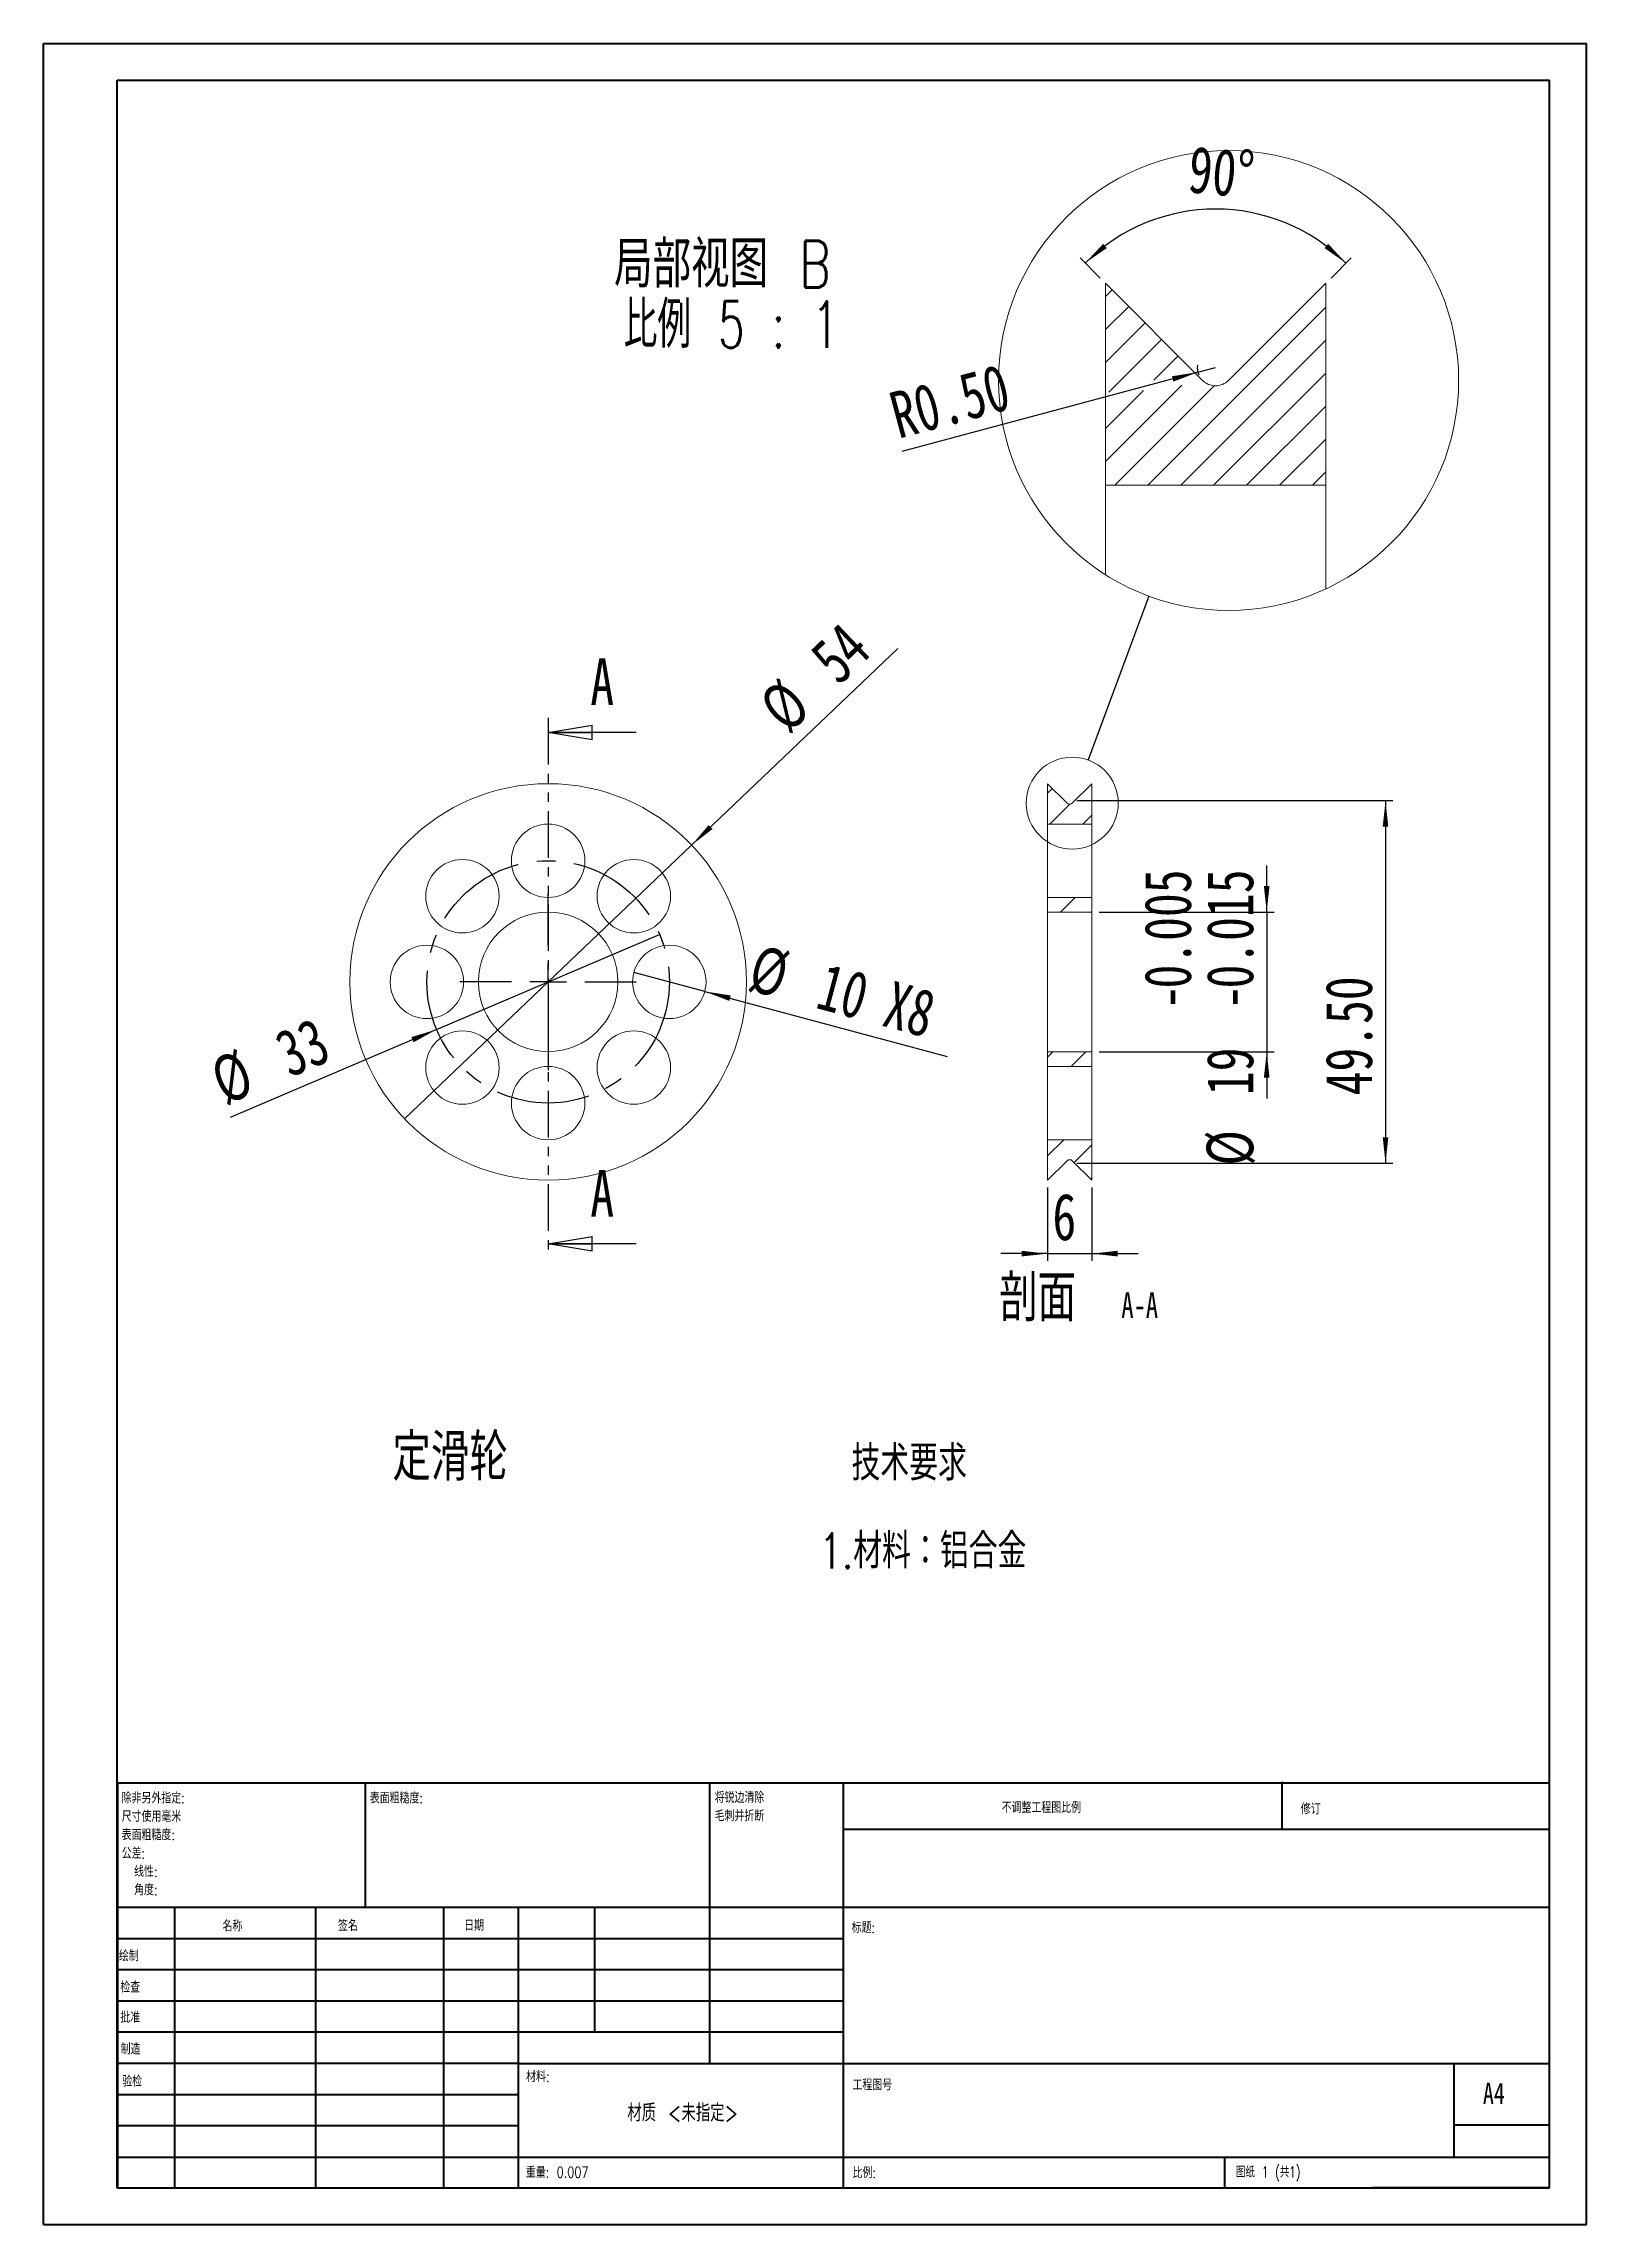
# Model space of a CAD drawing. Header units: millimetres. Extents: x 0 to 210, y 0 to 297.
import ezdxf

# ---------------------------------------------------------------- set-up
doc = ezdxf.new("R2010")
doc.units = ezdxf.units.MM
doc.linetypes.add('CENTERX2', pattern=[20.32, 12.7, -2.54, 2.54, -2.54])
doc.linetypes.add('PHANTOM', pattern=[12.7, 6.35, -1.27, 1.27, -1.27, 1.27, -1.27])
doc.layers.add('FORMAT', color=7, linetype='Continuous')
doc.styles.add('SLDTEXTSTYLE0', font='TXT', dxfattribs={"width": 0.75, "bigfont": 'bigfont'})
doc.styles.add('SLDTEXTSTYLE1', font='TXT', dxfattribs={"width": 0.75})
doc.styles.add('SLDTEXTSTYLE2', font='TXT', dxfattribs={"width": 0.694444, "bigfont": 'bigfont'})
doc.styles.add('SLDTEXTSTYLE3', font='TXT', dxfattribs={"width": 0.7})
doc.styles.add('SLDTEXTSTYLE4', font='TXT', dxfattribs={"width": 0.65625, "bigfont": 'bigfont'})
doc.dimstyles.new('SLDDIMSTYLE0', dxfattribs={"dimtxt": 6.35, "dimasz": 3.556, "dimexe": 0, "dimexo": 0.0625, "dimgap": 1.5875, "dimtad": 1, "dimrnd": 1e-09, "dimzin": 12, "dimdsep": 46, "dimtxsty": 'SLDTEXTSTYLE1', "dimblk1": 'NONE', "dimsah": 1, "dimcen": 0, "dimadec": 0, "dimazin": 3, "dimtfac": 1, "dimtmove": 0, "dimatfit": 3, "dimldrblk": 'NONE', "dimfxl": 0, "dimfrac": 2, "dimtolj": 1, "dimtzin": 12, "dimarcsym": 0})
doc.dimstyles.new('SLDDIMSTYLE1', dxfattribs={"dimtxt": 6.35, "dimasz": 3.556, "dimexe": 0, "dimexo": 0.0625, "dimgap": 1.5875, "dimtad": 1, "dimdec": 6, "dimrnd": 1e-09, "dimzin": 12, "dimdsep": 46, "dimtxsty": 'SLDTEXTSTYLE1', "dimsah": 1, "dimcen": 0.09, "dimadec": 0, "dimazin": 3, "dimtol": 1, "dimtp": -0.005, "dimtm": 0.015, "dimtfac": 1, "dimtdec": 3, "dimtmove": 0, "dimatfit": 0, "dimfxl": 0, "dimfrac": 2, "dimtolj": 1, "dimarcsym": 0})
doc.dimstyles.new('SLDDIMSTYLE2', dxfattribs={"dimtxt": 6.35, "dimasz": 3.556, "dimexe": 0, "dimexo": 0.0625, "dimgap": 1.5875, "dimtad": 1, "dimrnd": 1e-09, "dimzin": 4, "dimdsep": 46, "dimtxsty": 'SLDTEXTSTYLE1', "dimsah": 1, "dimcen": 0.09, "dimadec": 0, "dimazin": 1, "dimtfac": 1, "dimtofl": 0, "dimtmove": 0, "dimatfit": 3, "dimfxl": 0, "dimfrac": 2, "dimtolj": 1, "dimtzin": 12, "dimarcsym": 0})
doc.dimstyles.new('SLDDIMSTYLE3', dxfattribs={"dimtxt": 6.35, "dimasz": 3.556, "dimexe": 0, "dimexo": 0.0625, "dimgap": 1.5875, "dimtad": 1, "dimdec": 6, "dimrnd": 1e-09, "dimzin": 12, "dimdsep": 46, "dimtxsty": 'SLDTEXTSTYLE1', "dimsah": 1, "dimcen": 0.09, "dimadec": 0, "dimazin": 3, "dimtfac": 1, "dimtmove": 0, "dimatfit": 0, "dimfxl": 0, "dimfrac": 2, "dimtolj": 1, "dimtzin": 12, "dimarcsym": 0})
doc.dimstyles.new('SLDDIMSTYLE4', dxfattribs={"dimtxt": 0.18, "dimasz": 3.556, "dimexe": 0, "dimexo": 0.0625, "dimgap": 0, "dimtad": 0, "dimtih": 1, "dimtoh": 1, "dimdec": 0, "dimrnd": 1e-09, "dimzin": 0, "dimdsep": 46, "dimtxsty": 'Standard', "dimblk1": 'NONE', "dimblk2": 'NONE', "dimsah": 1, "dimcen": 0.09, "dimadec": 0, "dimazin": 0, "dimtfac": 3.556, "dimtdec": 0, "dimtofl": 0, "dimtmove": 0, "dimatfit": 3, "dimldrblk": 'NONE', "dimfxl": 0, "dimfrac": 2, "dimtolj": 1, "dimtzin": 0, "dimarcsym": 0})
doc.dimstyles.new('SLDDIMSTYLE5', dxfattribs={"dimtxt": 6.35, "dimasz": 3.556, "dimexe": 0, "dimexo": 0.0625, "dimgap": 1.5875, "dimtad": 1, "dimdec": 4, "dimlfac": 0.2, "dimzin": 12, "dimdsep": 46, "dimtxsty": 'SLDTEXTSTYLE1', "dimsah": 1, "dimcen": 0.09, "dimazin": 3, "dimtfac": 1, "dimtofl": 0, "dimtmove": 0, "dimatfit": 3, "dimfxl": 0, "dimfrac": 2, "dimtolj": 1, "dimtzin": 12, "dimarcsym": 0})
doc.dimstyles.new('SLDDIMSTYLE6', dxfattribs={"dimtxt": 6.35, "dimasz": 3.556, "dimexe": 0, "dimexo": 0.0625, "dimgap": 1.5875, "dimtad": 1, "dimlfac": 0.2, "dimrnd": 1e-09, "dimzin": 0, "dimdsep": 46, "dimtxsty": 'SLDTEXTSTYLE1', "dimsah": 1, "dimcen": 0, "dimadec": 0, "dimazin": 0, "dimtfac": 1, "dimtofl": 0, "dimtmove": 0, "dimatfit": 3, "dimfxl": 0, "dimfrac": 2, "dimtolj": 1, "dimtzin": 12, "dimarcsym": 0})

# ---------------------------------------------------------------- blocks, each defined once
blk = doc.blocks.new('SW_NOTE_0')
at = {"color": 0, "linetype": 'Continuous', "lineweight": 0, "char_height": 1.5, "attachment_point": 1, "style": 'SLDTEXTSTYLE0'}
for s, insert in [('\\M+18FAB锐边\\M+190B4\\M+18F9C', (0, 1.93)), ('\\M+196D1\\M+18E68\\M+19BF3\\M+190DC\\M+19266', (0, -0.57))]:
    blk.add_mtext(s, dxfattribs=dict(at, insert=insert))
blk = doc.blocks.new('SW_NOTE_1')
at = {"color": 0, "linetype": 'Continuous', "lineweight": 0, "char_height": 1.5, "attachment_point": 1, "style": 'SLDTEXTSTYLE0'}
for s, insert in [('\\M+18F9C\\M+194F1另\\M+18A4F\\M+18E77\\M+192E8:', (0, 1.93)), ('\\M+1955C\\M+196CA\\M+19165糙\\M+19378:', (0, -3.07)), ('\\M+18EDA\\M+190A1\\M+18E67\\M+19770\\M+19F7C\\M+195C4', (0, -0.57)), ('\\M+18CF6\\M+18DB7:', (0, -5.57)), ('线\\M+190AB:', (1.69, -8.07)), ('\\M+18A70\\M+19378:', (1.69, -10.57))]:
    blk.add_mtext(s, dxfattribs=dict(at, insert=insert))
blk = doc.blocks.new('_D')
at = {"layer": 'FORMAT'}
for q in [(83.93, 175.9), (25.45, 150.95)]:
    blk.add_line((53.57, 162.95), q, dxfattribs=at)
blk.add_solid([(53.57, 162.95), (50.15, 161.91), (50.45, 161.21)], dxfattribs=at)
at = {"layer": 'FORMAT', "char_height": 6.35, "attachment_point": 1, "rotation": 23.1001, "style": 'SLDTEXTSTYLE1'}
for s, insert in [('33', (31.07, 162.2)), ('%%c', (22.26, 158.44))]:
    blk.add_mtext(s, dxfattribs=dict(at, insert=insert))
blk = doc.blocks.new('_NONE')
blk = doc.blocks.new('_D_1')
at = {"layer": 'FORMAT'}
for q in [(116.37, 214.85), (49.22, 150.79)]:
    blk.add_line((88.29, 188.06), q, dxfattribs=at)
blk.add_solid([(88.29, 188.06), (91.12, 190.24), (90.6, 190.79)], dxfattribs=at)
at = {"layer": 'FORMAT', "char_height": 6.35, "attachment_point": 1, "rotation": 43.6491, "style": 'SLDTEXTSTYLE1'}
for s, insert in [('54', (103.94, 214.28)), ('%%c', (97.01, 207.66))]:
    blk.add_mtext(s, dxfattribs=dict(at, insert=insert))
blk = doc.blocks.new('_D_2')
at = {"layer": 'FORMAT'}
for q in [(80.42, 170.72), (123.07, 159.29)]:
    blk.add_line((90.08, 168.13), q, dxfattribs=at)
blk.add_solid([(90.08, 168.13), (93.42, 166.84), (93.61, 167.58)], dxfattribs=at)
at = {"layer": 'FORMAT', "char_height": 6.35, "attachment_point": 1, "rotation": 345, "style": 'SLDTEXTSTYLE1'}
for s, insert in [('%%c', (97.33, 174.55)), ('10', (106.59, 172.07)), ('X8', (115.65, 169.64))]:
    blk.add_mtext(s, dxfattribs=dict(at, insert=insert))
blk = doc.blocks.new('SW_CENTERMARKSYMBOL_0')
at = {"layer": 'FORMAT', "color": 0}
for p, q in [((0, 5), (0, 12)), ((-5, 0), (-12, 0)), ((0, 0), (-2.5, 0)), ((0, 0), (0, 2.5)), ((0, 0), (0, -2.5)), ((0, 0), (2.5, 0)), ((5, 0), (12, 0)), ((0, -5), (0, -12))]:
    blk.add_line(p, q, dxfattribs=at)
blk = doc.blocks.new('_CLOSED')
at = {"color": 0, "linetype": 'ByBlock', "lineweight": -2}
for p, q in [((-1, 0.166667), (0, 0)), ((-1, 0.166667), (-1, -0.166667)), ((0, 0), (-1, -0.166667)), ((0, 0), (-1, 0))]:
    blk.add_line(p, q, dxfattribs=at)
blk = doc.blocks.new('_D_3')
at = {"layer": 'FORMAT'}
for p, q in [((166.57, 178.92), (166.57, 185.27)), ((143.74, 178.92), (167.57, 178.92)), ((166.57, 178.92), (166.57, 159.92)), ((143.74, 159.92), (167.57, 159.92)), ((166.57, 159.92), (166.57, 153.57))]:
    blk.add_line(p, q, dxfattribs=at)
for points in [[(166.57, 178.92), (166.95, 182.48), (166.18, 182.48)], [(166.57, 159.92), (166.18, 156.37), (166.95, 156.37)]]:
    blk.add_solid(points, dxfattribs=at)
at = {"layer": 'FORMAT', "char_height": 6.35, "attachment_point": 1, "rotation": 90, "style": 'SLDTEXTSTYLE1'}
for s, insert in [('0.005', (149.91, 168.54)), ('0.015', (158.38, 168.54)), ('-', (149.91, 165.73)), ('-', (158.38, 165.73)), ('19', (158.38, 154.01)), ('%%c', (158.38, 144.42))]:
    blk.add_mtext(s, dxfattribs=dict(at, insert=insert))
blk = doc.blocks.new('_D_4')
at = {"layer": 'FORMAT'}
for p, q in [((140.74, 194.13), (183.74, 194.13)), ((182.74, 194.13), (182.74, 144.72)), ((140.74, 144.72), (183.74, 144.72))]:
    blk.add_line(p, q, dxfattribs=at)
for points in [[(182.74, 194.13), (182.36, 190.58), (183.12, 190.58)], [(182.74, 144.72), (183.12, 148.27), (182.36, 148.27)]]:
    blk.add_solid(points, dxfattribs=at)
at = {"layer": 'FORMAT', "insert": (174.56, 153.98), "char_height": 6.35, "attachment_point": 1, "rotation": 90, "style": 'SLDTEXTSTYLE1'}
blk.add_mtext('49.50', dxfattribs=at)
blk = doc.blocks.new('_D_5')
at = {"layer": 'FORMAT'}
for p, q in [((136.74, 141.42), (136.74, 131.42)), ((142.74, 141.42), (142.74, 131.42)), ((136.74, 132.42), (130.39, 132.42)), ((136.74, 132.42), (142.74, 132.42)), ((142.74, 132.42), (149.09, 132.42))]:
    blk.add_line(p, q, dxfattribs=at)
for points in [[(136.74, 132.42), (133.19, 132.81), (133.19, 132.04)], [(142.74, 132.42), (146.3, 132.04), (146.3, 132.81)]]:
    blk.add_solid(points, dxfattribs=at)
at = {"layer": 'FORMAT', "insert": (137.4, 140.61), "char_height": 6.35, "attachment_point": 1, "style": 'SLDTEXTSTYLE1'}
blk.add_mtext('6', dxfattribs=at)
blk = doc.blocks.new('SW_NOTE_2')
at = {"layer": 'FORMAT', "color": 0, "attachment_point": 2}
for s, insert, char_height, style in [('\\M+19655\\M+196CA', (8.33, 8.19), 6.35, 'SLDTEXTSTYLE0'), ('A-A', (22.23, 5.8), 3.5, 'SLDTEXTSTYLE3')]:
    blk.add_mtext(s, dxfattribs=dict(at, insert=insert, char_height=char_height, style=style))
blk = doc.blocks.new('SW_HATCH_0')
at = {"color": 0, "linetype": 'Continuous', "lineweight": 0}
for p, q in [((0, 0), (-0.91, -0.91)), ((2.25, -2.25), (-0.91, -5.4)), ((29.09, -2.34), (4.84, -26.59)), ((4.49, -4.49), (-0.91, -9.89)), ((6.74, -6.74), (-0.46, -13.93)), ((29.09, -6.83), (9.33, -26.59)), ((8.98, -8.98), (5.67, -12.29)), ((29.09, -11.32), (13.82, -26.59)), ((9.5, -12.95), (-0.91, -23.36)), ((4.26, -13.7), (-0.91, -18.87)), ((13.9, -13.04), (0.35, -26.59)), ((29.09, -15.81), (18.31, -26.59)), ((29.09, -20.3), (22.8, -26.59)), ((29.09, -24.79), (27.29, -26.59))]:
    blk.add_line(p, q, dxfattribs=at)
blk = doc.blocks.new('_D_6')
at = {"layer": 'FORMAT'}
for p, q in [((143.91, 265.29), (141.16, 268.04)), ((175.32, 265.29), (178.07, 268.04))]:
    blk.add_line(p, q, dxfattribs=at)
blk.add_arc((159.61, 249.58), 25.1, 45, 135, dxfattribs=at)
for points in [[(141.86, 267.33), (144.8, 269.37), (144.3, 269.95)], [(177.36, 267.33), (174.93, 269.95), (174.43, 269.37)]]:
    blk.add_solid(points, dxfattribs=at)
at = {"layer": 'FORMAT', "insert": (156.27, 283.31), "char_height": 6.35, "attachment_point": 1, "rotation": 354.8052, "style": 'SLDTEXTSTYLE1'}
blk.add_mtext('90°', dxfattribs=at)
blk = doc.blocks.new('_D_7')
at = {"layer": 'FORMAT'}
for q in [(116.88, 241.66), (159.61, 253.11)]:
    blk.add_line((157.2, 252.47), q, dxfattribs=at)
blk.add_arc((159.61, 253.11), 2.5, 173.1986, 203.1986, dxfattribs=at)
blk.add_solid([(157.2, 252.47), (153.67, 251.91), (153.86, 251.18)], dxfattribs=at)
at = {"layer": 'FORMAT', "insert": (114.78, 249.52), "char_height": 6.35, "attachment_point": 1, "rotation": 15, "style": 'SLDTEXTSTYLE1'}
blk.add_mtext('R0.50', dxfattribs=at)
blk = doc.blocks.new('SW_NOTE_3')
at = {"color": 0, "linetype": 'Continuous', "lineweight": 0, "char_height": 6.35, "attachment_point": 2}
for s, insert, style in [('\\M+18BC7\\M+19594视图 B', (20.24, 8.19), 'SLDTEXTSTYLE0'), ('\\M+194E4\\M+197E1 5 : 1', (21.42, -0.03), 'SLDTEXTSTYLE4')]:
    blk.add_mtext(s, dxfattribs=dict(at, insert=insert, style=style))

msp = doc.modelspace()

# ---------------------------------------------------------------- hatches: boundary and pattern name
at = {"linetype": 'Continuous', "lineweight": 0}
h = msp.add_hatch(dxfattribs=at)
h.set_pattern_fill('ANSI31', style=0)
edge = h.paths.add_edge_path(flags=0)
edge.add_line((139.3894427, 193.7782704), (136.7429961, 196.424717))
edge.add_line((136.7429961, 196.424717), (136.7429961, 190.924717))
edge.add_line((136.7429961, 190.924717), (142.7429961, 190.924717))
edge.add_line((142.7429961, 190.924717), (142.7429961, 196.424717))
edge.add_line((142.7429961, 196.424717), (140.0965495, 193.7782704))
edge.add_arc((139.7429961, 194.1318238), 0.5, 225, 315, ccw=False)
h = msp.add_hatch(dxfattribs=at)
h.set_pattern_fill('ANSI31', style=0)
h.paths.add_polyline_path([(142.7429961, 178.924717), (142.7429961, 180.924717), (136.7429961, 180.924717), (136.7429961, 178.924717)], flags=0)
h = msp.add_hatch(dxfattribs=at)
h.set_pattern_fill('ANSI31', style=0)
h.paths.add_polyline_path([(142.7429961, 157.924717), (142.7429961, 159.924717), (136.7429961, 159.924717), (136.7429961, 157.924717)], flags=0)
h = msp.add_hatch(dxfattribs=at)
h.set_pattern_fill('ANSI31', style=0)
edge = h.paths.add_edge_path(flags=0)
edge.add_line((136.7429961, 142.424717), (139.3894427, 145.0711636))
edge.add_arc((139.7429961, 144.7176103), 0.5, 45, 135, ccw=False)
edge.add_line((140.0965495, 145.0711636), (142.7429961, 142.424717))
edge.add_line((142.7429961, 142.424717), (142.7429961, 147.924717))
edge.add_line((142.7429961, 147.924717), (136.7429961, 147.924717))
edge.add_line((136.7429961, 147.924717), (136.7429961, 142.424717))

# ---------------------------------------------------------------- linework, layer by layer
at = {"color": 7, "linetype": 'Continuous', "lineweight": 40}
for p, q in [((0.0788436, 0.2147802), (0.0788436, 297.2147802)), ((0.0788436, 297.2147802), (210.0788436, 297.2147802)), ((210.0788436, 0.2147802), (210.0788436, 297.2147802)), ((210.0788436, 292.2147802), (210.0788436, 297.2147802)), ((10.0788436, 292.2147802), (205.0788436, 292.2147802)), ((10.0788436, 5.2147802), (10.0788436, 292.2147802)), ((205.0788436, 5.2147802), (205.0788436, 292.2147802)), ((10.1108209, 60.3709273), (205.0788436, 60.3709273)), ((10.1108209, 60.3709273), (10.1108209, 5.1209273)), ((43.9108209, 43.3709273), (43.9108209, 60.3709273)), ((90.7108209, 60.3709273), (90.7108209, 22.1209273)), ((108.9108209, 60.3709273), (108.9108209, 5.1209273)), ((168.6788436, 54.0897802), (168.6788436, 60.4647802)), ((205.0788436, 53.9959273), (108.9108209, 53.9959273)), ((205.0788436, 43.3709273), (10.1108209, 43.3709273)), ((17.9108209, 43.3709273), (17.9108209, 5.1209273)), ((37.1017733, 43.3709273), (37.1017733, 5.1209273)), ((54.5097471, 43.3709273), (54.5097471, 5.1209273)), ((64.7108209, 5.1209273), (64.7108209, 43.3709273)), ((75.1108209, 26.3709273), (75.1108209, 43.3709273)), ((108.9108209, 39.1209273), (10.1108209, 39.1209273)), ((108.9108209, 34.8709273), (10.1108209, 34.8709273)), ((108.9108209, 30.6209273), (10.1108209, 30.6209273)), ((108.9108209, 26.3709273), (10.1108209, 26.3709273)), ((64.7108209, 22.1209273), (10.1108209, 22.1209273)), ((64.7108209, 22.1209273), (205.0788436, 22.1209273)), ((192.0788436, 9.4647802), (192.0788436, 22.2147802)), ((64.7108209, 17.8708553), (10.1108209, 17.8708553)), ((64.7108209, 13.6209273), (10.1108209, 13.6209273)), ((205.0788436, 13.7147802), (192.0788436, 13.7147802)), ((10.1108209, 9.3709273), (205.0788436, 9.3709273)), ((160.8788436, 5.2147802), (160.8788436, 9.4647802)), ((10.0788436, 5.2147802), (205.0788436, 5.2147802)), ((205.0788436, 5.2147802), (180.9883118, 5.2147802)), ((0.0788436, 0.2147802), (210.0788436, 0.2147802))]:
    msp.add_line(p, q, dxfattribs=at)
at = {"color": 7, "linetype": 'Continuous', "lineweight": 15}
for p, q in [((144.6133098, 237.0779144), (144.6133098, 264.5779179)), ((144.6133098, 264.5779179), (157.8455435, 251.3456719)), ((161.3810773, 251.3456719), (174.613311, 264.5779179)), ((174.613311, 264.5779179), (174.613311, 237.0779144)), ((144.6133098, 237.0779144), (144.6133098, 224.9004247)), ((144.6133098, 237.0779144), (174.613311, 237.0779144)), ((174.613311, 222.9657994), (174.613311, 237.0779144)), ((136.7429961, 190.9247178), (136.7429961, 196.4247177)), ((136.7429961, 196.4247177), (139.3894427, 193.7782696)), ((140.0965495, 193.7782696), (142.7429961, 196.4247177)), ((142.7429961, 196.4247177), (142.7429961, 190.9247178)), ((136.7429961, 190.9247178), (136.7429961, 180.9247171)), ((136.7429961, 190.9247178), (142.7429961, 190.9247178)), ((142.7429961, 180.9247171), (142.7429961, 190.9247178)), ((142.7429961, 180.9247171), (136.7429961, 180.9247171)), ((136.7429961, 178.9247167), (136.7429961, 180.9247171)), ((136.7429961, 178.9247167), (136.7429961, 159.9247173)), ((142.7429961, 178.9247167), (136.7429961, 178.9247167)), ((142.7429961, 180.9247171), (142.7429961, 178.9247167)), ((142.7429961, 178.9247167), (142.7429961, 159.9247173)), ((136.7429961, 157.924717), (136.7429961, 159.9247173)), ((136.7429961, 159.9247173), (142.7429961, 159.9247173)), ((136.7429961, 157.924717), (142.7429961, 157.924717)), ((136.7429961, 157.924717), (136.7429961, 147.9247163)), ((142.7429961, 159.9247173), (142.7429961, 157.924717)), ((142.7429961, 147.9247163), (142.7429961, 157.924717)), ((142.7429961, 147.9247163), (136.7429961, 147.9247163)), ((136.7429961, 142.4247163), (136.7429961, 147.9247163)), ((142.7429961, 147.9247163), (142.7429961, 142.4247163)), ((139.3894427, 145.0711644), (136.7429961, 142.4247163)), ((142.7429961, 142.4247163), (140.0965495, 145.0711644))]:
    msp.add_line(p, q, dxfattribs=at)
at = {"color": 7, "linetype": 'PHANTOM', "lineweight": 30}
msp.add_line((68.7518681, 205.389747), (68.7518681, 131.7373323), dxfattribs=at)
at = {"color": 7, "linetype": 'Continuous', "lineweight": 30}
for p, q in [((80.7518681, 203.389747), (68.7518681, 203.389747)), ((80.7518681, 133.7373323), (68.7518681, 133.7373323))]:
    msp.add_line(p, q, dxfattribs=at)
at = {"color": 7, "linetype": 'Continuous', "lineweight": 0}
for centre, radius in [((161.381076, 251.3452426), 31.3130868), ((140.0965495, 193.7782704), 6.262618)]:
    msp.add_circle(centre, radius, dxfattribs=at)
at = {"color": 7, "linetype": 'Continuous', "lineweight": 15}
for centre, radius in [((68.7518681, 169.424717), 27), ((68.7518681, 185.924717), 5), ((57.0846062, 181.0919789), 5), ((80.41913, 181.0919789), 5), ((68.7518681, 169.424717), 9.5), ((52.2518681, 169.424717), 5), ((85.2518681, 169.424717), 5), ((57.0846062, 157.7574551), 5), ((80.41913, 157.7574551), 5), ((68.7518681, 152.924717), 5)]:
    msp.add_circle(centre, radius, dxfattribs=at)
for centre, radius, start, end in [((159.6133104, 253.1134402), 2.4999983, 224.999961225, 315.000038775), ((139.7429961, 194.1318238), 0.5, 225, 315), ((139.7429961, 144.7176103), 0.5, 45, 135)]:
    msp.add_arc(centre, radius, start, end, dxfattribs=at)
at = {"layer": 'FORMAT', "linetype": 'CENTERX2'}
msp.add_circle((68.7518681, 169.424717), 16.5, dxfattribs=at)

# ---------------------------------------------------------------- block references
at = {"color": 7, "linetype": 'Continuous', "lineweight": 0}
for name, p in [('SW_NOTE_3', (72.2385492, 262.1648352)), ('SW_HATCH_0', (145.5261978, 263.6650281)), ('SW_NOTE_1', (10.7044897, 57.1082971)), ('SW_NOTE_0', (91.4200366, 57.1904169))]:
    msp.add_blockref(name, p, dxfattribs=at)
at = {"color": 7, "linetype": 'Continuous', "lineweight": 30, "xscale": 6, "yscale": 6, "rotation": 180.0000000000004}
for p in [(68.7518681, 203.389747), (68.7518681, 133.7373323)]:
    msp.add_blockref('_CLOSED', p, dxfattribs=at)
at = {"layer": 'FORMAT'}
for name, p in [('SW_CENTERMARKSYMBOL_0', (68.7518681, 169.424717)), ('SW_NOTE_2', (127.0481353, 121.370547))]:
    msp.add_blockref(name, p, dxfattribs=at)

# ---------------------------------------------------------------- texts
at = {"color": 7, "linetype": 'Continuous', "char_height": 6.35, "attachment_point": 1, "style": 'SLDTEXTSTYLE1'}
for insert in [(74.4897216, 213.4735921), (74.4897216, 143.8211774)]:
    msp.add_mtext('A', dxfattribs=dict(at, insert=insert))
at = {"color": 7, "linetype": 'Continuous', "lineweight": 0}
for s, insert, char_height, attachment_point, style in [('\\M+192E8\\M+18A8A轮', (47.5589048, 107.8678343), 6.35, 1, 'SLDTEXTSTYLE0'), ('\\M+18B5A术\\M+19776\\M+18B81', (110.0462424, 106.2888698), 4.7625, 1, 'SLDTEXTSTYLE0'), ('1.\\M+18DDE\\M+197BF\\M+18146铝\\M+18D87\\M+18BE0', (105.6894981, 94.3192635), 4.7625, 1, 'SLDTEXTSTYLE0'), ('\\M+1955C\\M+196CA\\M+19165糙\\M+19378:', (44.4821131, 59.0401993), 1.5, 1, 'SLDTEXTSTYLE0'), ('\\M+19573调\\M+190AE\\M+18D48\\M+192F6图\\M+194E4\\M+197E1', (130.4934841, 57.7477737), 1.5, 1, 'SLDTEXTSTYLE0'), ('\\M+18F43订', (171.2064253, 57.5496888), 1.5, 1, 'SLDTEXTSTYLE0'), ('\\M+196BC\\M+18FCC', (24.4330601, 41.6224099), 1.5, 1, 'SLDTEXTSTYLE0'), ('签\\M+196BC', (40.1444085, 41.6826836), 1.5, 1, 'SLDTEXTSTYLE0'), ('\\M+193FA\\M+18AFA', (57.3255229, 41.6971065), 1.5, 1, 'SLDTEXTSTYLE0'), ('标题:', (110.0670078, 41.3992615), 1.5, 1, 'SLDTEXTSTYLE0'), ('绘\\M+190A7', (10.3229702, 37.5506421), 1.5, 1, 'SLDTEXTSTYLE0'), ('检查', (10.5212898, 33.2753344), 1.5, 1, 'SLDTEXTSTYLE0'), ('\\M+194E1\\M+18F79', (10.5125433, 29.1852233), 1.5, 1, 'SLDTEXTSTYLE0'), ('\\M+190A7\\M+191A2', (10.5660074, 24.8546319), 1.5, 1, 'SLDTEXTSTYLE0'), ('\\M+18DDE\\M+197BF:', (65.7566832, 21.1069835), 1.5, 1, 'SLDTEXTSTYLE0'), ('验检', (10.7798638, 20.4705765), 1.5, 1, 'SLDTEXTSTYLE0'), ('\\M+18D48\\M+192F6图\\M+18D86', (110.184787, 19.9895651), 1.5, 1, 'SLDTEXTSTYLE0'), ('A4', (195.9998284, 19.5152247), 2.91041667, 1, 'SLDTEXTSTYLE1'), ('\\M+18DDE质 <\\M+196A2\\M+18E77\\M+192E8>', (87.0773183, 16.6064931), 2.38125, 2, 'SLDTEXTSTYLE0'), ('\\M+18F64\\M+197CA: 0.007', (65.728632, 8.0702392), 1.4986, 1, 'SLDTEXTSTYLE0'), ('\\M+194E4\\M+197E1:', (110.184787, 8.0210145), 1.5, 1, 'SLDTEXTSTYLE0'), ('图纸 1 (\\M+18BA41)', (162.357138, 8.1148674), 1.5, 1, 'SLDTEXTSTYLE2')]:
    msp.add_mtext(s, dxfattribs=dict(at, insert=insert, char_height=char_height, attachment_point=attachment_point, style=style))

# ---------------------------------------------------------------- dimensions: what is measured, and where the dimension line sits
at = {"layer": 'FORMAT'}
dim = msp.add_angular_dim_2l(base=(159.6133104, 274.6810204), line1=((161.3810773, 251.3456795), (174.6133104, 264.5779126)), line2=((144.6133104, 264.5779126), (157.8455434, 251.3456795)), dimstyle='SLDDIMSTYLE5', dxfattribs=at)
dim.commit()
dim.dimension.update_dxf_attribs({"geometry": '_D_6', "text_midpoint": (161.8861993, 274.5779126), "dimtype": 162})
dim = msp.add_radius_dim(center=(159.6133104, 253.1134465), mpoint=(157.1984958, 252.4663989), dimstyle='SLDDIMSTYLE6', dxfattribs=at)
dim.commit()
dim.dimension.update_dxf_attribs({"geometry": '_D_7', "text_midpoint": (126.9326879, 244.3567074), "dimtype": 164})
for p1, p2, picture, middle in [((49.2151788, 150.7882535), (88.2885574, 188.0611805), '_D_1', (109.6757579, 208.4628865)), ((83.9289081, 175.898314), (53.5748282, 162.95112), '_D', (33.8548983, 154.5398098))]:
    dim = msp.add_diameter_dim_2p(p1=p1, p2=p2, dimstyle='SLDDIMSTYLE0', dxfattribs=at)
    dim.commit()
    dim.dimension.update_dxf_attribs({"geometry": picture, "text_midpoint": middle, "dimtype": 163})
dim = msp.add_linear_dim(base=(182.7429961, 144.7176103), p1=(139.7429961, 194.1318238), p2=(139.7429961, 144.7176103), angle=90, dimstyle='SLDDIMSTYLE2', dxfattribs=at)
dim.commit()
dim.dimension.update_dxf_attribs({"geometry": '_D_4', "text_midpoint": (182.7429961, 164.5294433), "dimtype": 160})
dim = msp.add_linear_dim(base=(166.5653232, 159.924717), p1=(142.7429961, 178.924717), p2=(142.7429961, 159.924717), angle=90, text='%%c<>', dimstyle='SLDDIMSTYLE1', dxfattribs=at)
dim.commit()
dim.dimension.update_dxf_attribs({"geometry": '_D_3', "text_midpoint": (166.5653232, 167.0339028), "dimtype": 160})
dim = msp.add_diameter_dim_2p(p1=(80.422239, 170.7188123), p2=(90.0814972, 168.1306218), text='<>X8', dimstyle='SLDDIMSTYLE0', dxfattribs=at)
dim.commit()
dim.dimension.update_dxf_attribs({"geometry": '_D_2', "text_midpoint": (109.6500578, 162.8872545), "dimtype": 163})
dim = msp.add_linear_dim(base=(142.7429961, 132.424717), p1=(136.7429961, 142.424717), p2=(142.7429961, 142.424717), dimstyle='SLDDIMSTYLE3', dxfattribs=at)
dim.commit()
dim.dimension.update_dxf_attribs({"geometry": '_D_5', "text_midpoint": (139.7429961, 132.424717), "dimtype": 160})

# ---------------------------------------------------------------- leaders
at = {"color": 7, "linetype": 'Continuous', "lineweight": 0, "has_arrowhead": 0}
msp.add_leader([(150.522074, 221.9757687), (142.2683501, 199.6522526)], dimstyle='SLDDIMSTYLE4', dxfattribs=at)

doc.saveas('drawing.dxf')
